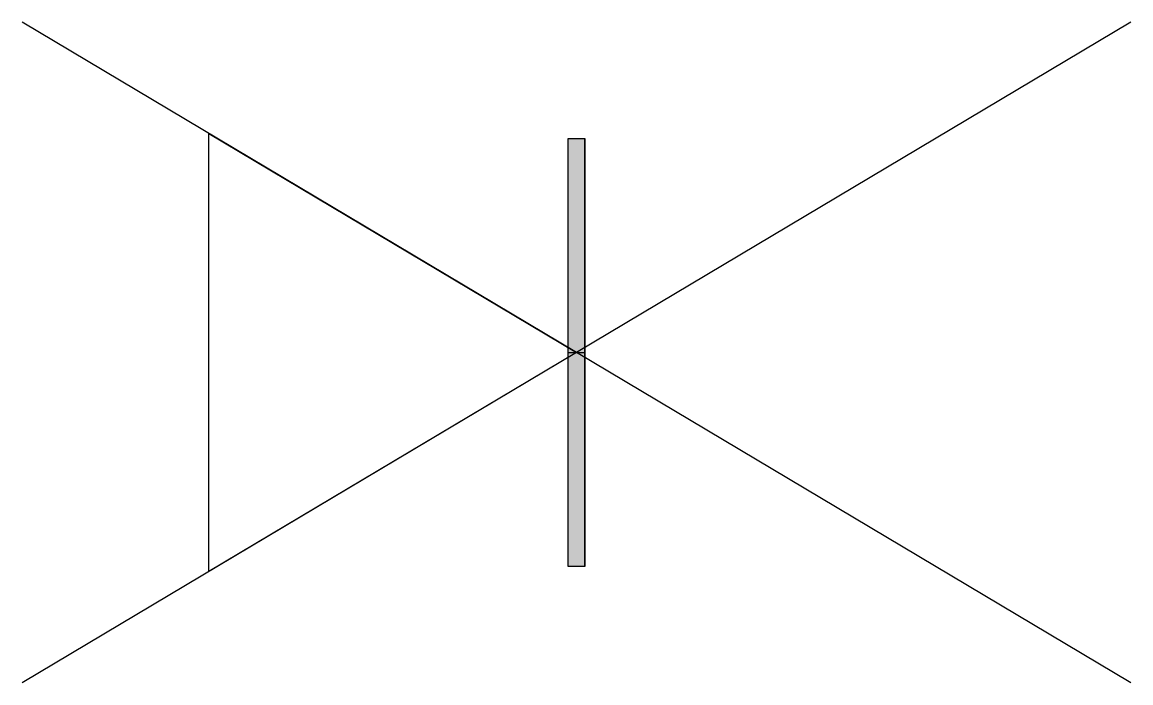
# Model space of a CAD drawing. Extents: x -3.61 to 3.5, y -2.12 to 2.12.
import ezdxf

# ---------------------------------------------------------------- set-up
doc = ezdxf.new("R2010")
doc.units = 0
doc.header["$LTSCALE"] = 0.2

msp = doc.modelspace()

# ---------------------------------------------------------------- hatches: boundary and pattern name
at = {"ltscale": 0.1}
msp.add_hatch(color=256, dxfattribs=at).paths.add_polyline_path([(0, -1.3732), (-0.105, -1.3732), (-0.105, 1.3732), (0, 1.3732)])

# ---------------------------------------------------------------- linework, layer by layer
for p, q in [((3.5014, 2.1182), (-3.6064, -2.1182)), ((3.5014, -2.1182), (-3.6064, 2.1182)), ((-2.4089, 1.4045), (-0.0525, 0)), ((-0.0525, 0), (-2.4089, -1.4045))]:
    msp.add_line(p, q)
for p, q in [((-2.4089, -1.4045), (-2.4089, 1.4045)), ((-0.105, -1.3732), (-0.105, 1.3732)), ((0, -1.3732), (0, 1.3732)), ((-0.105, 0), (0, 0))]:
    msp.add_line(p, q, dxfattribs=at)
at = {"ltscale": 0.1, "flags": 128}
msp.add_lwpolyline([(0, -1.3732), (-0.105, -1.3732), (-0.105, 1.3732), (0, 1.3732)], close=True, dxfattribs=at)

doc.saveas('drawing.dxf')
